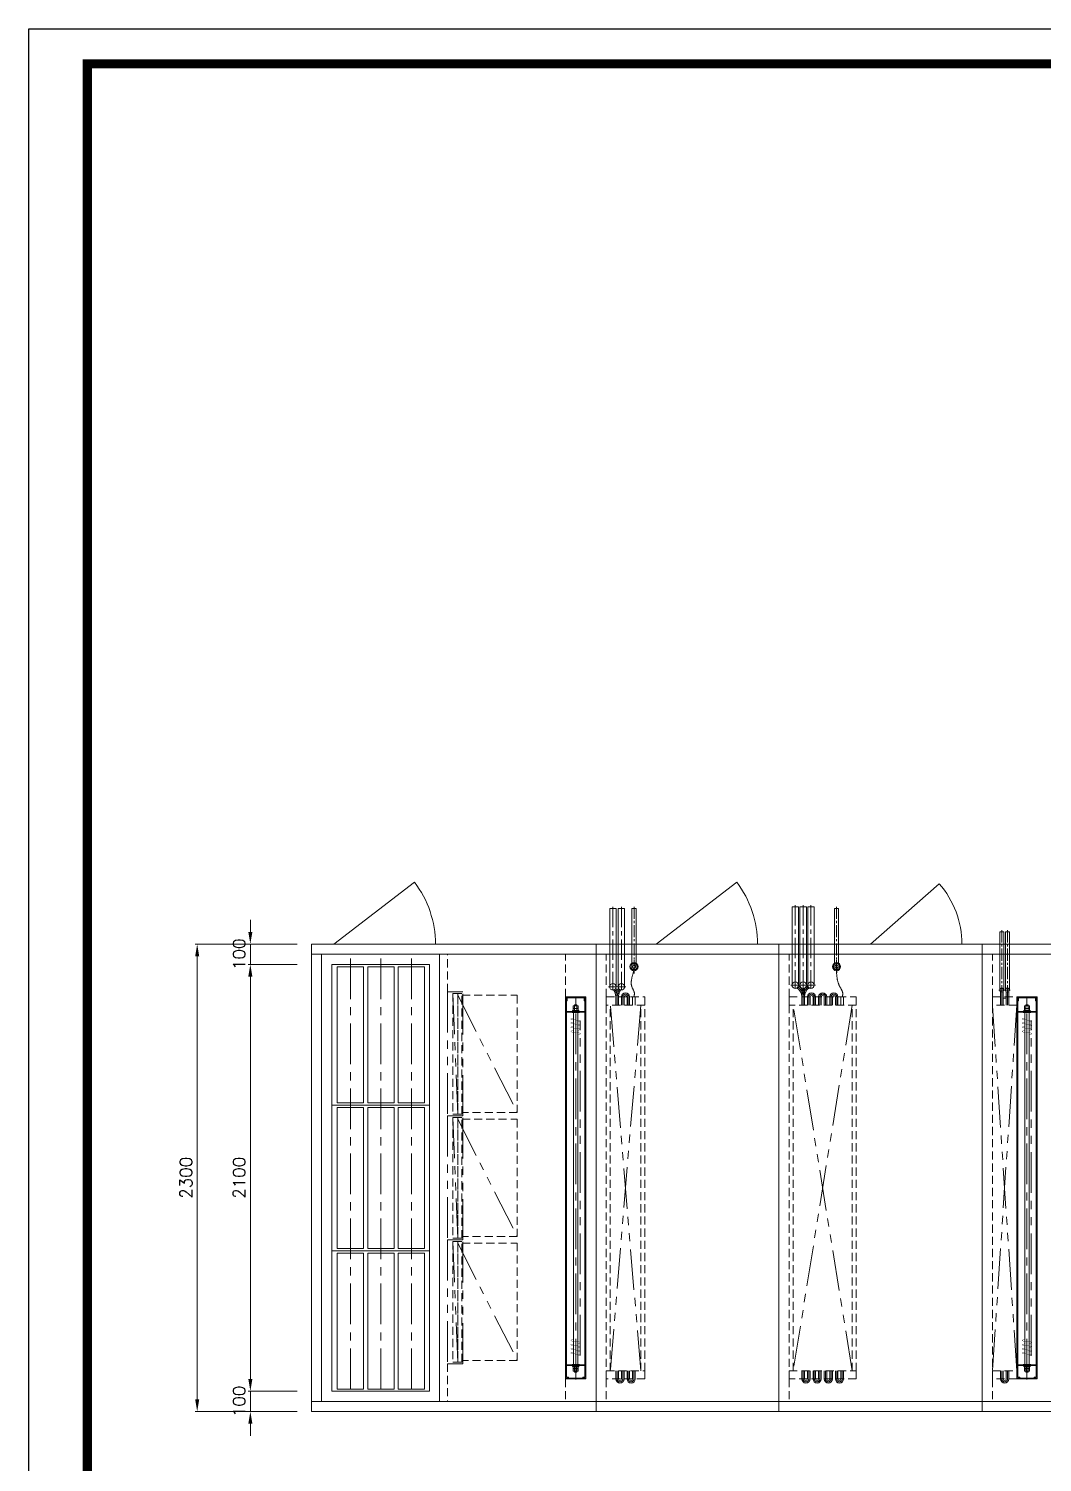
# Model space of a CAD drawing. Extents: x -122 to 18192, y -547 to 12454.
# Drawn here: x -122 to 4864, y 5399 to 12454 of the extents above; entities that cross this region are included whole.
import ezdxf

# ---------------------------------------------------------------- set-up
doc = ezdxf.new("R2010")
doc.units = 0
doc.header["$LTSCALE"] = 80
doc.header["$MEASUREMENT"] = 0
for name, pattern in [('CEN', [26, 20, -2, 2, -2]), ('CENTER', [2, 1.25, -0.25, 0.25, -0.25]), ('CENTER2', [1.125, 0.75, -0.125, 0.125, -0.125]), ('CENTERX2', [4, 2.5, -0.5, 0.5, -0.5]), ('H2', [4, 3, -1]), ('HIDDENX2', [0.75, 0.5, -0.25]), ('PHANTOM', [5, 2.5, -0.5, 0.5, -0.5, 0.5, -0.5]), ('PHANTOMX2', [5, 2.5, -0.5, 0.5, -0.5, 0.5, -0.5])]:
    doc.linetypes.add(name, pattern=pattern)
doc.layers.get('0').update_dxf_attribs({"linetype": 'CONTINUOUS', "lineweight": 18})
doc.layers.get('DEFPOINTS').update_dxf_attribs({"linetype": 'CONTINUOUS', "lineweight": 18})
for name, color, linetype, lineweight in [('2', 2, 'HIDDENX2', 18), ('9', 2, 'H2', 18), ('CEN', 1, 'CEN', 18), ('LIN', 2, 'CONTINUOUS', 18), ('P', 1, 'PHANTOM', 18), ('SMS', 220, 'CONTINUOUS', 18), ('SOL-M-1', 4, 'CONTINUOUS', 18)]:
    doc.layers.add(name, color=color, linetype=linetype, lineweight=lineweight)
doc.layers.add('FORM', color=7, linetype='CONTINUOUS')
doc.styles.get("Standard").update_dxf_attribs({"font": 'txt.shx', "bigfont": '2hs.shx'})
doc.dimstyles.get("Standard").update_dxf_attribs({"dimscale": 0, "dimtxt": 60, "dimasz": 60, "dimexe": 10, "dimexo": 70, "dimgap": 25, "dimtad": 1, "dimdec": 0, "dimlfac": -1, "dimzin": 0, "dimdsep": 46, "dimtxsty": 'Standard', "dimcen": 0, "dimclrd": 1, "dimclre": 1, "dimadec": 0, "dimazin": 0, "dimtfac": 1, "dimtdec": 0, "dimtix": 1, "dimtmove": 1, "dimatfit": 2, "dimfxl": 0, "dimtolj": 1, "dimtzin": 0, "dimlwd": 5, "dimlwe": 5, "dimarcsym": 0})

# ---------------------------------------------------------------- blocks, each defined once
blk = doc.blocks.new('COIL-UP')
at = {"color": 2, "ltscale": 30}
for p, q in [((62.4, 1880), (62.4, 1840)), ((75.1, 1880), (75.1, 1840)), ((89.9, 1880), (89.9, 1840)), ((102.6, 1880), (102.6, 1840)), ((117.4, 1880), (117.4, 1840)), ((130.1, 1880), (130.1, 1840)), ((144.9, 1880), (144.9, 1840)), ((157.6, 1880), (157.6, 1840)), ((172.4, 1880), (172.4, 1840)), ((185.1, 1880), (185.1, 1840)), ((199.9, 1880), (199.9, 1840)), ((212.6, 1880), (212.6, 1840)), ((227.4, 1880), (227.4, 1840)), ((240.1, 1880), (240.1, 1840)), ((254.9, 1880), (254.9, 1840)), ((267.6, 1880), (267.6, 1840)), ((62.4, 0), (62.4, 40)), ((75.1, 0), (75.1, 40)), ((89.9, 0), (89.9, 40)), ((102.6, 0), (102.6, 40)), ((117.4, 0), (117.4, 40)), ((130.1, 0), (130.1, 40)), ((144.9, 0), (144.9, 40)), ((157.6, 0), (157.6, 40)), ((172.4, 0), (172.4, 40)), ((185.1, 0), (185.1, 40)), ((199.9, 0), (199.9, 40)), ((212.6, 0), (212.6, 40)), ((227.4, 0), (227.4, 40)), ((240.1, 0), (240.1, 40)), ((254.9, 0), (254.9, 40)), ((267.6, 0), (267.6, 40)), ((14.3, -58.1), (14.3, -443)), ((14.3, -58.1), (14.3, -443)), ((46.1, -58.1), (46.1, -443)), ((52.9, -58.1), (52.9, -443)), ((62.4, 0), (62.4, -43.5)), ((75.1, 0), (75.1, -43.5)), ((84.6, -58.1), (84.6, -443)), ((84.6, -58.1), (84.6, -443)), ((91.4, -58.1), (91.4, -443)), ((123.2, -58.1), (123.2, -443)), ((123.2, -58.1), (123.2, -443)), ((256.5, 0), (266.1, 0)), ((223.1, -166.3), (223.1, -435)), ((243.1, -435), (243.1, -166.6)), ((46.1, -443), (14.3, -443)), ((52.9, -443), (84.6, -443)), ((91.4, -443), (123.2, -443)), ((223.1, -435), (243.1, -435))]:
    blk.add_line(p, q, dxfattribs=at)
for centre, radius in [((30.2, -58.1), 15.9), ((68.8, -58.1), 15.9), ((107.3, -58.1), 15.9), ((233.3, -149.1), 20)]:
    blk.add_circle(centre, radius, dxfattribs=at)
at = {"color": 4, "linetype": 'CENTER', "ltscale": 30}
for radius in [15, 7.94]:
    blk.add_circle((233.3, -149.1), radius, dxfattribs=at)
at = {"color": 2, "ltscale": 30}
for centre, radius, start, end in [((82.5, 1880), 20.1, 0, 180), ((82.5, 1880), 7.4, 0, 180), ((137.5, 1880), 20.1, 0, 180), ((137.5, 1880), 7.4, 0, 180), ((192.5, 1880), 20.1, 0, 180), ((192.5, 1880), 7.4, 0, 180), ((247.5, 1880), 20.1, 0, 180), ((247.5, 1880), 7.4, 0, 180), ((110, 0), 20.1, 180, 0), ((110, 0), 7.4, 180, 0), ((165, 0), 20.1, 180, 0), ((165, 0), 7.4, 180, 0), ((220, 0), 20.1, 180, 0), ((220, 0), 7.4, 180, 0), ((9, 0), 53.3, 303.47567, 0), ((9, 0), 66.1, 303.78126, 334.60054), ((128.5, 0), 66.1, 180, 236.21874), ((128.5, 0), 53.3, 180, 236.52433)]:
    blk.add_arc(centre, radius, start, end, dxfattribs=at)
at = {"color": 4, "linetype": 'CENTER', "ltscale": 30}
blk.add_spline([(233.3, -149.1), (248.9, -51), (263.6, -17.8), (261.3, 0)], degree=3, dxfattribs=at)
at = {"layer": '2', "color": 1, "linetype": 'PHANTOMX2', "lineweight": 5}
for p, q in [((309.9, 1840), (20, 40)), ((310, 40), (20, 1840))]:
    blk.add_line(p, q, dxfattribs=at)
at = {"layer": '9', "linetype": 'HIDDENX2'}
for p, q in [((20, 1840), (20, 40)), ((309.9, 1840), (310, 40))]:
    blk.add_line(p, q, dxfattribs=at)
for points in [[(0, 1840), (330, 1840), (330, 1880), (0, 1880)], [(0, 1840), (329.9, 1840), (330, 40), (0, 40)], [(0, 0), (330, 0), (330, 40), (0, 40)]]:
    blk.add_lwpolyline(points, close=True, dxfattribs=at)
at = {"layer": 'CEN', "linetype": 'CENTER', "ltscale": 30}
for p, q in [((68.8, 1880), (68.8, 1840)), ((96.3, 1880), (96.3, 1840)), ((123.8, 1880), (123.8, 1840)), ((151.3, 1880), (151.3, 1840)), ((178.8, 1880), (178.8, 1840)), ((206.3, 1880), (206.3, 1840)), ((233.8, 1880), (233.8, 1840)), ((261.3, 1880), (261.3, 1840)), ((68.8, 40), (68.8, 0)), ((96.3, 0), (96.3, 40)), ((123.8, 0), (123.8, 40)), ((151.3, 0), (151.3, 40)), ((178.8, 0), (178.8, 40)), ((206.3, 0), (206.3, 40)), ((233.8, 0), (233.8, 40)), ((8.1, -58.1), (52.4, -58.1)), ((90.9, -58.1), (46.6, -58.1)), ((68.8, 0), (68.8, -42.2)), ((129.4, -58.1), (85.1, -58.1)), ((234.3, -118.1), (233.3, -180.2))]:
    blk.add_line(p, q, dxfattribs=at)
at = {"layer": 'CEN', "linetype": 'CENTER'}
for p, q in [((30.2, -451), (30.2, -41.6)), ((68.8, -451), (68.8, -41.6)), ((107.3, -451), (107.3, -41.6))]:
    blk.add_line(p, q, dxfattribs=at)
at = {"layer": 'CEN', "linetype": 'CENTER2'}
blk.add_line((233.3, -443.6), (233.3, -115.9), dxfattribs=at)
at = {"layer": 'CEN', "linetype": 'CENTER', "ltscale": 30}
for centre, radius, start, end in [((82.5, 1880), 13.8, 0, 180), ((137.5, 1880), 13.8, 0, 180), ((192.5, 1880), 13.8, 0, 180), ((247.5, 1880), 13.8, 0, 180), ((110, 0), 13.8, 180, 0), ((165, 0), 13.8, 180, 0), ((220, 0), 13.8, 180, 0), ((9, 0), 59.7, 304.9344, 340.67138), ((128.5, 0), 59.7, 180, 235.0656)]:
    blk.add_arc(centre, radius, start, end, dxfattribs=at)
blk = doc.blocks.new('*D23')
at = {"color": 1, "linetype": 'Continuous', "lineweight": 5}
for p, q in [((968.3, 8009.4), (968.3, 8069.4)), ((1199, 7949.4), (958.3, 7949.4)), ((968.3, 7949.4), (968.3, 7849.4)), ((1199, 7849.4), (958.3, 7849.4)), ((968.3, 7789.4), (968.3, 7729.4))]:
    blk.add_line(p, q, dxfattribs=at)
at = {"color": 1, "linetype": 'Continuous'}
for points in [[(958.3, 8009.4), (978.3, 8009.4), (968.3, 7949.4)], [(958.3, 7789.4), (978.3, 7789.4), (968.3, 7849.4)]]:
    blk.add_solid(points, dxfattribs=at)
at = {"layer": 'DEFPOINTS', "color": 0, "linetype": 'Continuous'}
for p in [(1269, 7949.4), (968.3, 7849.4), (1269, 7849.4)]:
    blk.add_point(p, dxfattribs=at)
at = {"color": 0, "linetype": 'Continuous', "insert": (913.3, 7899.4), "char_height": 60, "attachment_point": 5, "rotation": 90}
blk.add_mtext('\\A1;100', dxfattribs=at)
blk = doc.blocks.new('*D24')
at = {"color": 1, "linetype": 'Continuous', "lineweight": 5}
for p, q in [((1199, 7849.4), (958.3, 7849.4)), ((968.3, 7789.4), (968.3, 5809.4)), ((1199, 5749.4), (958.3, 5749.4))]:
    blk.add_line(p, q, dxfattribs=at)
at = {"color": 1, "linetype": 'Continuous'}
for points in [[(958.3, 7789.4), (978.3, 7789.4), (968.3, 7849.4)], [(958.3, 5809.4), (978.3, 5809.4), (968.3, 5749.4)]]:
    blk.add_solid(points, dxfattribs=at)
at = {"layer": 'DEFPOINTS', "color": 0, "linetype": 'Continuous'}
for p in [(1269, 7849.4), (968.3, 5749.4), (1269, 5749.4)]:
    blk.add_point(p, dxfattribs=at)
at = {"color": 0, "linetype": 'Continuous', "insert": (913.3, 6799.4), "char_height": 60, "attachment_point": 5, "rotation": 90}
blk.add_mtext('\\A1;2100', dxfattribs=at)
blk = doc.blocks.new('*D25')
at = {"color": 1, "linetype": 'Continuous', "lineweight": 5}
for p, q in [((968.3, 5809.4), (968.3, 5869.4)), ((1199, 5749.4), (958.3, 5749.4)), ((968.3, 5749.4), (968.3, 5649.4)), ((1199, 5649.4), (958.3, 5649.4)), ((968.3, 5589.4), (968.3, 5529.4))]:
    blk.add_line(p, q, dxfattribs=at)
at = {"color": 1, "linetype": 'Continuous'}
for points in [[(958.3, 5809.4), (978.3, 5809.4), (968.3, 5749.4)], [(958.3, 5589.4), (978.3, 5589.4), (968.3, 5649.4)]]:
    blk.add_solid(points, dxfattribs=at)
at = {"layer": 'DEFPOINTS', "color": 0, "linetype": 'Continuous'}
for p in [(1269, 5749.4), (968.3, 5649.4), (1269, 5649.4)]:
    blk.add_point(p, dxfattribs=at)
at = {"color": 0, "linetype": 'Continuous', "insert": (913.3, 5699.4), "char_height": 60, "attachment_point": 5, "rotation": 90}
blk.add_mtext('\\A1;100', dxfattribs=at)
blk = doc.blocks.new('*D26')
at = {"color": 1, "linetype": 'Continuous', "lineweight": 5}
for p, q in [((1199, 7949.4), (696.8, 7949.4)), ((706.8, 7889.4), (706.8, 5709.4)), ((1199, 5649.4), (696.8, 5649.4))]:
    blk.add_line(p, q, dxfattribs=at)
at = {"color": 1, "linetype": 'Continuous'}
for points in [[(696.8, 7889.4), (716.8, 7889.4), (706.8, 7949.4)], [(696.8, 5709.4), (716.8, 5709.4), (706.8, 5649.4)]]:
    blk.add_solid(points, dxfattribs=at)
at = {"layer": 'DEFPOINTS', "color": 0, "linetype": 'Continuous'}
for p in [(1269, 7949.4), (706.8, 5649.4), (1269, 5649.4)]:
    blk.add_point(p, dxfattribs=at)
at = {"color": 0, "linetype": 'Continuous', "insert": (651.8, 6799.4), "char_height": 60, "attachment_point": 5, "rotation": 90}
blk.add_mtext('\\A1;2300', dxfattribs=at)
blk = doc.blocks.new('A$C53FA227C')
at = {"lineweight": 5}
for p, q in [((-100, 0), (-100, -1880)), ((0, 0), (-100, 0)), ((0, 0), (0, -1880)), ((0, -4.4), (-100, -4.4)), ((-95.6, -8.8), (-95.6, -1880)), ((-85.2, -8.8), (-95.6, -8.8)), ((-95.6, -65.8), (-4.4, -65.8)), ((-95.6, -70.2), (-4.4, -70.2)), ((-85.2, -4.4), (-85.2, -8.8)), ((-68.3, -64), (-31.7, -64)), ((-68.3, -64), (-68.3, -65.8)), ((-68.3, -71.9), (-68.3, -70.2)), ((-34.2, -62), (-65.8, -62)), ((-65.8, -62), (-65.8, -64)), ((-62, -49.5), (-62, -40.4)), ((-62, -62), (-62, -52.9)), ((-58.7, -38.7), (-41.3, -38.7)), ((-58.7, -51.2), (-41.3, -51.2)), ((-56, -50.4), (-56, -39.5)), ((-56, -62), (-56, -52.1)), ((-55.3, -34.6), (-54, -33.2)), ((-55.3, -34.6), (-44.7, -34.6)), ((-55.3, -38.7), (-55.3, -34.6)), ((-54, -33.2), (-46, -33.2)), ((-46, -33.2), (-44.7, -34.6)), ((-44.7, -38.7), (-44.7, -34.6)), ((-44, -50.4), (-44, -39.5)), ((-44, -62), (-44, -52.1)), ((-38, -49.5), (-38, -40.4)), ((-38, -62), (-38, -52.9)), ((-34.2, -62), (-34.2, -64)), ((-31.7, -64), (-31.7, -65.8)), ((-31.7, -71.9), (-31.7, -70.2)), ((-14.7, -4.4), (-14.7, -8.8)), ((-4.2, -8.8), (-14.7, -8.8)), ((-4.2, -8.8), (-4.2, -1880)), ((-68.3, -71.9), (-31.7, -71.9)), ((-60.9, -71.9), (-60.9, -1802.7)), ((-39.1, -71.9), (-39.1, -1802.7)), ((-95.6, -1804.4), (-4.2, -1804.4)), ((-95.6, -1808.8), (-4.2, -1808.8)), ((-68.3, -1802.7), (-31.7, -1802.7)), ((-68.3, -1802.7), (-68.3, -1804.4)), ((-68.3, -1810.6), (-68.3, -1808.8)), ((-68.3, -1810.6), (-31.7, -1810.6)), ((-65.8, -1812.6), (-65.8, -1810.6)), ((-34.2, -1812.6), (-65.8, -1812.6)), ((-62, -1812.6), (-62, -1821.7)), ((-62, -1825.1), (-62, -1834.2)), ((-58.7, -1823.4), (-41.3, -1823.4)), ((-56, -1812.6), (-56, -1822.5)), ((-56, -1824.2), (-56, -1835)), ((-44, -1812.6), (-44, -1822.5)), ((-44, -1824.2), (-44, -1835)), ((-38, -1812.6), (-38, -1821.7)), ((-38, -1825.1), (-38, -1834.2)), ((-34.2, -1812.6), (-34.2, -1810.6)), ((-31.7, -1802.7), (-31.7, -1804.4)), ((-31.7, -1810.6), (-31.7, -1808.8)), ((0, -1880), (-100, -1880)), ((-95.6, -1860.6), (-91.2, -1860.6)), ((-91.2, -1860.6), (-91.2, -1875.6)), ((-8.6, -1875.6), (-91.2, -1875.6)), ((-58.7, -1835.9), (-41.3, -1835.9)), ((-55.3, -1835.9), (-55.3, -1840)), ((-55.3, -1840), (-44.7, -1840)), ((-55.3, -1840), (-54, -1841.3)), ((-54, -1841.3), (-46, -1841.3)), ((-46, -1841.3), (-44.7, -1840)), ((-44.7, -1835.9), (-44.7, -1840)), ((-8.6, -1860.6), (-8.6, -1875.6)), ((-8.6, -1860.6), (-4.2, -1860.6))]:
    blk.add_line(p, q, dxfattribs=at)
at = {"lineweight": 5, "const_width": 1.6}
for points in [[(-71.2, -114.9, 1), (-71.2, -119.7, 1)], [(-71.2, -135.5, 1), (-71.2, -140.3, 1)], [(-28.8, -125.2, -1), (-28.8, -130, -1)], [(-71.2, -156.2, 1), (-71.2, -160.9, 1)], [(-71.2, -176.8, 1), (-71.2, -181.6, 1)], [(-28.8, -145.9, -1), (-28.8, -150.6, -1)], [(-28.8, -166.5, -1), (-28.8, -171.2, -1)], [(-28.8, -187.1, -1), (-28.8, -191.9, -1)], [(-71.2, -1697.3, 1), (-71.2, -1702.1, 1)], [(-71.2, -1717.9, 1), (-71.2, -1722.7, 1)], [(-71.2, -1738.5, 1), (-71.2, -1743.3, 1)], [(-71.2, -1759.1, 1), (-71.2, -1763.9, 1)], [(-28.8, -1707.6, -1), (-28.8, -1712.4, -1)], [(-28.8, -1728.2, -1), (-28.8, -1733, -1)], [(-28.8, -1748.8, -1), (-28.8, -1753.6, -1)], [(-28.8, -1769.4, -1), (-28.8, -1774.2, -1)]]:
    blk.add_lwpolyline(points, format="xyb", dxfattribs=at)
for points in [[(-60.9, -113.6), (-71.2, -114.9)], [(-71.2, -119.7), (-39.1, -123.9)], [(-60.9, -134.2), (-71.2, -135.5)], [(-71.2, -140.3), (-39.1, -144.5)], [(-39.1, -123.9), (-28.8, -125.2)], [(-28.8, -130), (-39.1, -131.4)], [(-60.9, -154.8), (-71.2, -156.2)], [(-71.2, -160.9), (-39.1, -165.1)], [(-60.9, -175.4), (-71.2, -176.8)], [(-71.2, -181.6), (-39.1, -185.7)], [(-39.1, -144.5), (-28.8, -145.9)], [(-28.8, -150.6), (-39.1, -152)], [(-39.1, -165.1), (-28.8, -166.5)], [(-28.8, -171.2), (-39.1, -172.6)], [(-39.1, -185.7), (-28.8, -187.1)], [(-28.8, -191.9), (-39.1, -193.2)], [(-60.9, -1695.9), (-71.2, -1697.3)], [(-71.2, -1702.1), (-39.1, -1706.2)], [(-60.9, -1716.5), (-71.2, -1717.9)], [(-71.2, -1722.7), (-39.1, -1726.8)], [(-60.9, -1737.1), (-71.2, -1738.5)], [(-71.2, -1743.3), (-39.1, -1747.4)], [(-60.9, -1757.7), (-71.2, -1759.1)], [(-71.2, -1763.9), (-39.1, -1768.1)], [(-39.1, -1706.2), (-28.8, -1707.6)], [(-28.8, -1712.4), (-39.1, -1713.7)], [(-39.1, -1726.8), (-28.8, -1728.2)], [(-28.8, -1733), (-39.1, -1734.3)], [(-39.1, -1747.4), (-28.8, -1748.8)], [(-28.8, -1753.6), (-39.1, -1754.9)], [(-39.1, -1768.1), (-28.8, -1769.4)], [(-28.8, -1774.2), (-39.1, -1775.5)]]:
    blk.add_lwpolyline(points, dxfattribs=at)
at = {"lineweight": 5}
for centre, radius, start, end in [((-58.6, -43), 4.31, 52.7941, 142.90426), ((-58.6, -46.9), 4.31, 217.09574, 307.2059), ((-58.6, -55.5), 4.31, 52.7941, 142.90426), ((-51, -53.2), 14.6, 86.10292, 110.07012), ((-51, -36.7), 14.6, 249.92988, 273.89708), ((-51, -65.7), 14.6, 86.10292, 110.07012), ((-49, -53.2), 14.6, 69.92988, 93.89708), ((-49, -36.7), 14.6, 266.10292, 290.07012), ((-49, -65.7), 14.6, 69.92988, 93.89708), ((-41.4, -43), 4.31, 37.09574, 127.2059), ((-41.4, -46.9), 4.31, 232.7941, 322.90426), ((-41.4, -55.5), 4.31, 37.09574, 127.2059), ((-58.6, -1819.1), 4.31, 217.09574, 307.2059), ((-58.6, -1827.7), 4.31, 52.7941, 142.90426), ((-51, -1808.9), 14.6, 249.92988, 273.89708), ((-51, -1837.9), 14.6, 86.10292, 110.07012), ((-49, -1808.9), 14.6, 266.10292, 290.07012), ((-49, -1837.9), 14.6, 69.92988, 93.89708), ((-41.4, -1819.1), 4.31, 232.7941, 322.90426), ((-41.4, -1827.7), 4.31, 37.09574, 127.2059), ((-58.6, -1831.6), 4.31, 217.09574, 307.2059), ((-51, -1821.4), 14.6, 249.92988, 273.89708), ((-49, -1821.4), 14.6, 266.10292, 290.07012), ((-41.4, -1831.6), 4.31, 232.7941, 322.90426)]:
    blk.add_arc(centre, radius, start, end, dxfattribs=at)
at = {"layer": 'CEN', "linetype": 'CENTERX2'}
blk.add_line((-50, 1.7), (-50, -1898.5), dxfattribs=at)
at = {"layer": 'P', "lineweight": 5}
for p, q in [((-71.2, -116.4), (-71.2, -1761.7)), ((-38.8, -125.1), (-38.8, -1771.9))]:
    blk.add_line(p, q, dxfattribs=at)
blk = doc.blocks.new('DXC-UP')
at = {"color": 2, "ltscale": 30}
for p, q in [((17.2, 50.1), (17.2, 435)), ((17.2, 435), (49, 435)), ((49, 50.1), (49, 435)), ((49, 50.1), (49, 435)), ((58.8, 50.1), (58.8, 435)), ((58.8, 435), (90.5, 435)), ((90.5, 50.1), (90.5, 435)), ((90.5, 50.1), (90.5, 435)), ((126.8, 166.3), (126.8, 435)), ((126.8, 435), (146.8, 435)), ((146.8, 435), (146.8, 166.6)), ((47.4, 0), (47.4, -40)), ((60.1, 0), (60.1, -40)), ((74.9, 0), (74.9, -40)), ((87.6, 0), (87.6, -40)), ((102.4, 0), (102.4, -40)), ((115.1, 0), (115.1, -40)), ((129.9, 0), (142.6, 0)), ((129.9, 0), (129.9, -40)), ((142.6, 0), (142.6, -40)), ((47.4, -1880), (47.4, -1840)), ((60.1, -1880), (60.1, -1840)), ((74.9, -1880), (74.9, -1840)), ((87.6, -1880), (87.6, -1840)), ((102.4, -1880), (102.4, -1840)), ((115.1, -1880), (115.1, -1840)), ((129.9, -1880), (129.9, -1840)), ((142.6, -1880), (142.6, -1840))]:
    blk.add_line(p, q, dxfattribs=at)
for centre, radius in [((137, 149.1), 20), ((33.1, 50.1), 15.9), ((74.6, 50.1), 15.9)]:
    blk.add_circle(centre, radius, dxfattribs=at)
at = {"color": 4, "linetype": 'CENTER', "ltscale": 30}
for radius in [15, 7.94]:
    blk.add_circle((137, 149.1), radius, dxfattribs=at)
at = {"color": 2, "ltscale": 30}
for centre, radius, start, end in [((95, 0), 20.1, 0, 180), ((95, 0), 7.4, 0, 180), ((67.5, -1880), 20.1, 180, 0), ((67.5, -1880), 7.4, 180, 0), ((122.5, -1880), 20.1, 180, 0), ((122.5, -1880), 7.4, 180, 0)]:
    blk.add_arc(centre, radius, start, end, dxfattribs=at)
at = {"color": 4, "linetype": 'CENTER', "ltscale": 30}
blk.add_open_spline([(137, 149.1), (136.8, 115.2), (107.7, 68.8), (141.8, 24.2), (137.6, 6), (136.2, 0)], degree=3, knots=[0, 0, 0, 0, 99.366065, 135.649551, 153.655823, 153.655823, 153.655823, 153.655823], dxfattribs=at)
at = {"color": 2, "ltscale": 30}
for points, knots in [([(47.4, -0.7), (47.1, 2), (46.8, 4.7), (46, 10.8), (45.4, 14.1), (44.3, 18.6), (44, 19.9), (43.2, 22.2), (42.9, 23.2), (42.2, 24.8), (41.9, 25.5), (41.3, 26.9), (41, 27.5), (39.9, 29.6), (39.1, 30.9), (37.8, 33), (37.2, 33.8), (36.7, 34.6)], [0, 0, 0, 0, 8.122778, 8.122778, 18.692797, 18.692797, 23.371493, 23.371493, 26.97768, 26.97768, 29.595751, 29.595751, 32.213823, 32.213823, 37.449966, 37.449966, 40.578291, 40.578291, 40.578291, 40.578291]), ([(53.7, 30.2), (52.3, 33.5), (50.6, 36.5), (48.1, 40.5), (47.4, 41.4), (46.8, 42.4)], [28.271735, 28.271735, 28.271735, 28.271735, 37.937343, 37.937343, 41.217073, 41.217073, 41.217073, 41.217073]), ([(47.4, 0), (47.7, 3.2), (48, 5.7), (48.8, 12), (49.4, 15.8), (50.7, 21.3), (51.2, 23.1), (52.3, 26.6), (52.9, 28.3), (55.1, 33.3), (56.8, 36.5), (59.4, 40.5), (60.1, 41.4), (60.7, 42.4)], [0, 0, 0, 0, 7.361999, 7.361999, 18.066817, 18.066817, 23.235675, 23.235675, 28.03421, 28.03421, 37.937343, 37.937343, 41.217073, 41.217073, 41.217073, 41.217073]), ([(60.1, -0.7), (60.4, 2), (60.7, 4.7), (61.5, 10.8), (62.1, 14.1), (63.2, 18.6), (63.5, 19.9), (64.3, 22.2), (64.6, 23.2), (65.3, 24.8), (65.6, 25.5), (66.2, 26.9), (66.5, 27.5), (67.6, 29.6), (68.4, 30.9), (69.7, 33), (70.3, 33.8), (70.8, 34.6)], [0, 0, 0, 0, 8.122778, 8.122778, 18.692797, 18.692797, 23.371493, 23.371493, 26.97768, 26.97768, 29.595751, 29.595751, 32.213823, 32.213823, 37.449966, 37.449966, 40.578291, 40.578291, 40.578291, 40.578291])]:
    blk.add_open_spline(points, degree=3, knots=knots, dxfattribs=at)
at = {"layer": '2', "color": 1, "linetype": 'PHANTOMX2', "lineweight": 5}
for p, q in [((169.9, -1840), (20, -40)), ((170, -40), (20, -1840))]:
    blk.add_line(p, q, dxfattribs=at)
at = {"layer": '9', "linetype": 'HIDDENX2'}
for p, q in [((20, -1840), (20, -40)), ((169.9, -1840), (170, -40))]:
    blk.add_line(p, q, dxfattribs=at)
for points in [[(0, 0), (190, 0), (190, -40), (0, -40)], [(0, -1840), (189.9, -1840), (190, -40), (0, -40)], [(0, -1840), (190, -1840), (190, -1880), (0, -1880)]]:
    blk.add_lwpolyline(points, close=True, dxfattribs=at)
at = {"layer": 'CEN', "linetype": 'CENTER'}
for p, q in [((33.1, 443), (33.1, 33.6)), ((74.6, 443), (74.6, 33.6))]:
    blk.add_line(p, q, dxfattribs=at)
at = {"layer": 'CEN', "linetype": 'CENTER2'}
blk.add_line((137, 443.6), (137, 115.9), dxfattribs=at)
at = {"layer": 'CEN', "linetype": 'CENTER', "ltscale": 30}
for p, q in [((138.1, 118.1), (137, 180.2)), ((55.2, 50.1), (11, 50.1)), ((96.8, 50.1), (52.5, 50.1)), ((53.7, -40), (53.7, 0)), ((81.2, 0), (81.2, -40)), ((108.7, 0), (108.7, -40)), ((53.7, -1880), (53.7, -1840)), ((81.2, -1880), (81.2, -1840)), ((108.7, -1880), (108.7, -1840)), ((136.2, -1880), (136.2, -1840))]:
    blk.add_line(p, q, dxfattribs=at)
for centre, start, end in [((95, 0), 0, 180), ((67.5, -1880), 180, 0), ((122.5, -1880), 180, 0)]:
    blk.add_arc(centre, 13.8, start, end, dxfattribs=at)
for points, knots in [([(50.5, 20.2), (49.8, 22.6), (47.8, 28.7), (44.6, 34.2), (42.5, 37.4)], [20.215547, 20.215547, 20.215547, 20.215547, 28.022794, 39.590551, 39.590551, 39.590551, 39.590551]), ([(53.7, 0), (54.8, 9.5), (56.4, 22.9), (62.9, 34.2), (65, 37.4)], [0, 0, 0, 0, 28.022794, 39.590551, 39.590551, 39.590551, 39.590551])]:
    blk.add_open_spline(points, degree=3, knots=knots, dxfattribs=at)
blk = doc.blocks.new('M-F')
at = {"color": 2, "linetype": 'HIDDENX2'}
for points in [[(25.3, 8), (50.3, 8), (50.3, 602), (25.3, 602)], [(50.3, 8), (70, 8), (70, 602), (50.3, 602)]]:
    blk.add_lwpolyline(points, close=True, dxfattribs=at)
blk.add_lwpolyline([(70, 593.2), (342.3, 593.2), (342.3, 16.8), (70, 16.8)], dxfattribs=at)
at = {"layer": 'SMS', "linetype": 'PHANTOMX2'}
blk.add_lwpolyline([(0, 0), (75, 0), (75, 610), (0, 610)], close=True, dxfattribs=at)
at = {"layer": 'SOL-M-1', "color": 1, "linetype": 'PHANTOMX2'}
for p, q in [((25.3, 602), (50.3, 8)), ((50.3, 593.2), (342.3, 16.8))]:
    blk.add_line(p, q, dxfattribs=at)
blk = doc.blocks.new('form')
at = {"layer": 'FORM', "color": 3}
blk.add_lwpolyline([(0, 562.79), (792.83, 562.79), (792.83, 0), (0, 0)], close=True, dxfattribs=at)
at = {"layer": 'FORM', "color": 2, "const_width": 1.94}
blk.add_lwpolyline([(12.48, 6.47), (12.48, 555.28), (781.78, 555.28), (781.78, 6.47)], close=True, dxfattribs=at)
blk = doc.blocks.new('A$C26723A73')
at = {"xscale": 20, "yscale": 20, "zscale": 20}
blk.add_blockref('form', (0, -11255.8), dxfattribs=at)

msp = doc.modelspace()

# ---------------------------------------------------------------- linework, layer by layer
at = {"color": 1, "linetype": 'Continuous'}
for p, q in [((1379, 7949.4), (1775.8, 8253.5)), ((2964, 7949.4), (3360.8, 8253.5)), ((4019, 7949.4), (4357.3, 8246.1))]:
    msp.add_line(p, q, dxfattribs=at)
at = {"color": 2, "ltscale": 30}
for p, q in [((4655.4, 7723), (4655.4, 8008.9)), ((4655.4, 8008.9), (4675, 8008.9)), ((4675, 8008.9), (4675, 7723)), ((4682.9, 7723), (4682.9, 8008.9)), ((4682.9, 8008.9), (4702.5, 8008.9)), ((4702.5, 8008.9), (4702.5, 7723)), ((4658.9, 7715.6), (4658.9, 7649.4)), ((4671.6, 7715.6), (4671.6, 7649.4)), ((4686.4, 7715.6), (4686.4, 7649.4)), ((4699.1, 7715.6), (4699.1, 7649.4)), ((4658.9, 5809.4), (4658.9, 5849.4)), ((4671.6, 5809.4), (4671.6, 5849.4)), ((4686.4, 5809.4), (4686.4, 5849.4)), ((4699.1, 5809.4), (4699.1, 5849.4))]:
    msp.add_line(p, q, dxfattribs=at)
at = {"linetype": 'Continuous'}
for p, q in [((1319, 7899.4), (1269, 7899.4)), ((4686.4, 7682.5), (4671.6, 7682.5)), ((1369, 7156.8), (1849, 7156.8)), ((1849, 6440.1), (1369, 6440.1)), ((1319, 5699.4), (1269, 5699.4))]:
    msp.add_line(p, q, dxfattribs=at)
for points in [[(1899, 7899.4), (1319, 7899.4), (1319, 5699.4), (1899, 5699.4)], [(1319, 7899.4), (2669, 7899.4), (2669, 5699.4), (1319, 5699.4)], [(1849, 7849.4), (1369, 7849.4), (1369, 5749.4), (1849, 5749.4)], [(1525.5, 7168.8), (1395.5, 7168.8), (1395.5, 7837.4), (1525.5, 7837.4)], [(1675.5, 7168.8), (1545.5, 7168.8), (1545.5, 7837.4), (1675.5, 7837.4)], [(1825.5, 7168.8), (1695.5, 7168.8), (1695.5, 7837.4), (1825.5, 7837.4)], [(2669, 5699.4), (3569, 5699.4), (3569, 7899.4), (2669, 7899.4)], [(3569, 7899.4), (4569, 7899.4), (4569, 5699.4), (3569, 5699.4)], [(4569, 5699.4), (5269, 5699.4), (5269, 7899.4), (4569, 7899.4)], [(1525.5, 6452.1), (1395.5, 6452.1), (1395.5, 7145.7), (1525.5, 7145.7)], [(1675.5, 6452.1), (1545.5, 6452.1), (1545.5, 7145.7), (1675.5, 7145.7)], [(1825.5, 6452.1), (1695.5, 6452.1), (1695.5, 7145.7), (1825.5, 7145.7)], [(1525.5, 6428.1), (1395.5, 6428.1), (1395.5, 5759.6), (1525.5, 5759.6)], [(1675.5, 6428.1), (1545.5, 6428.1), (1545.5, 5759.6), (1675.5, 5759.6)], [(1825.5, 6428.1), (1695.5, 6428.1), (1695.5, 5759.6), (1825.5, 5759.6)]]:
    msp.add_lwpolyline(points, close=True, dxfattribs=at)
at = {"color": 2, "ltscale": 30}
for centre in [(4665.2, 7723), (4692.7, 7723)]:
    msp.add_circle(centre, 9.8, dxfattribs=at)
at = {"color": 1, "linetype": 'Continuous'}
for centre, radius, end in [((1379, 7949.4), 500, 37.47128), ((2964, 7949.4), 500, 37.47128), ((4019, 7949.4), 450, 41.25194)]:
    msp.add_arc(centre, radius, 0, end, dxfattribs=at)
at = {"color": 2, "ltscale": 30}
for radius in [20.1, 7.4]:
    msp.add_arc((4679, 5809.4), radius, 180, 0, dxfattribs=at)
at = {"layer": '2', "color": 1, "linetype": 'PHANTOMX2'}
for p, q in [((4738.9, 5849.4), (4619, 7649.4)), ((4739, 7649.4), (4619, 5849.4))]:
    msp.add_line(p, q, dxfattribs=at)
at = {"layer": '9', "linetype": 'HIDDENX2'}
for p, q in [((1939, 7714.4), (1939, 7899.4)), ((2519, 7689.4), (2519, 7899.4)), ((2719, 7689.4), (2719, 7899.4)), ((3619, 7689.4), (3619, 7899.4)), ((4619, 7689.4), (4619, 7899.4)), ((1939, 5884.4), (1939, 5699.4)), ((2519, 5809.4), (2519, 5699.4)), ((2719, 5809.4), (2719, 5699.4)), ((3619.1, 5809.4), (3619, 5699.4)), ((4619, 5809.4), (4619, 5699.4))]:
    msp.add_line(p, q, dxfattribs=at)
for points in [[(4619, 7689.4), (4739, 7689.4), (4739, 7649.4), (4619, 7649.4)], [(4619, 5849.4), (4738.9, 5849.4), (4739, 7649.4), (4619, 7649.4)], [(4619, 5849.4), (4739, 5849.4), (4739, 5809.4), (4619, 5809.4)]]:
    msp.add_lwpolyline(points, close=True, dxfattribs=at)
at = {"layer": 'CEN', "linetype": 'CENTER2'}
for p, q in [((4665.2, 8017.4), (4665.2, 7689.8)), ((4692.7, 8017.4), (4692.7, 7689.8))]:
    msp.add_line(p, q, dxfattribs=at)
at = {"layer": 'CEN', "linetype": 'CENTERX2'}
for p, q in [((1460.5, 7878.9), (1460.5, 5722)), ((1610.5, 7878.9), (1610.5, 5722)), ((1760.5, 7878.9), (1760.5, 5722))]:
    msp.add_line(p, q, dxfattribs=at)
at = {"layer": 'CEN', "linetype": 'CENTER', "ltscale": 30}
for p, q in [((4651.3, 7723), (4679.2, 7723)), ((4665.2, 7649.4), (4665.2, 7689.4)), ((4678.8, 7723), (4706.7, 7723)), ((4692.7, 7689.4), (4692.7, 7649.4)), ((4665.2, 5809.4), (4665.2, 5849.4)), ((4692.7, 5809.4), (4692.7, 5849.4))]:
    msp.add_line(p, q, dxfattribs=at)
msp.add_arc((4679, 5809.4), 13.8, 180, 0, dxfattribs=at)
at = {"layer": 'LIN', "linetype": 'Continuous'}
for points in [[(2669, 7949.4), (1269, 7949.4), (1269, 5649.4), (2669, 5649.4)], [(3569, 7949.4), (2669, 7949.4), (2669, 5649.4), (3569, 5649.4)], [(4569, 7949.4), (3569, 7949.4), (3569, 5649.4), (4569, 5649.4)], [(4569, 5649.4), (5269, 5649.4), (5269, 7949.4), (4569, 7949.4)]]:
    msp.add_lwpolyline(points, close=True, dxfattribs=at)

# ---------------------------------------------------------------- block references
at = {"linetype": 'Continuous', "xscale": 1.154999999999999, "yscale": 1.154999999999859, "zscale": 1.155}
msp.add_blockref('A$C26723A73', (-122.2, 12453.6), dxfattribs=at)
at = {"linetype": 'Continuous'}
for name, p in [('DXC-UP', (2719, 7689.4)), ('M-F', (1939, 7104.4)), ('M-F', (1939, 6494.4)), ('M-F', (1939, 5884.4))]:
    msp.add_blockref(name, p, dxfattribs=at)
at = {"linetype": 'Continuous', "xscale": -1, "rotation": 180}
msp.add_blockref('COIL-UP', (3619, 7689.4), dxfattribs=at)
at = {"linetype": 'Continuous', "rotation": 180}
for p in [(2519, 5809.4), (4739, 5809.4)]:
    msp.add_blockref('A$C53FA227C', p, dxfattribs=at)

# ---------------------------------------------------------------- dimensions: what is measured, and where the dimension line sits
at = {"linetype": 'Continuous'}
for base, p1, p2, picture, middle in [((968.3, 7849.4), (1269, 7949.4), (1269, 7849.4), '*D23', (913.3, 7899.4)), ((706.8, 5649.4), (1269, 7949.4), (1269, 5649.4), '*D26', (651.8, 6799.4)), ((968.3, 5749.4), (1269, 7849.4), (1269, 5749.4), '*D24', (913.3, 6799.4)), ((968.3, 5649.4), (1269, 5749.4), (1269, 5649.4), '*D25', (913.3, 5699.4))]:
    dim = msp.add_linear_dim(base=base, p1=p1, p2=p2, angle=90, dimstyle='Standard', override={"dimscale": 1}, dxfattribs=at)
    dim.commit()
    dim.dimension.update_dxf_attribs({"geometry": picture, "text_midpoint": middle})

doc.saveas('drawing.dxf')
